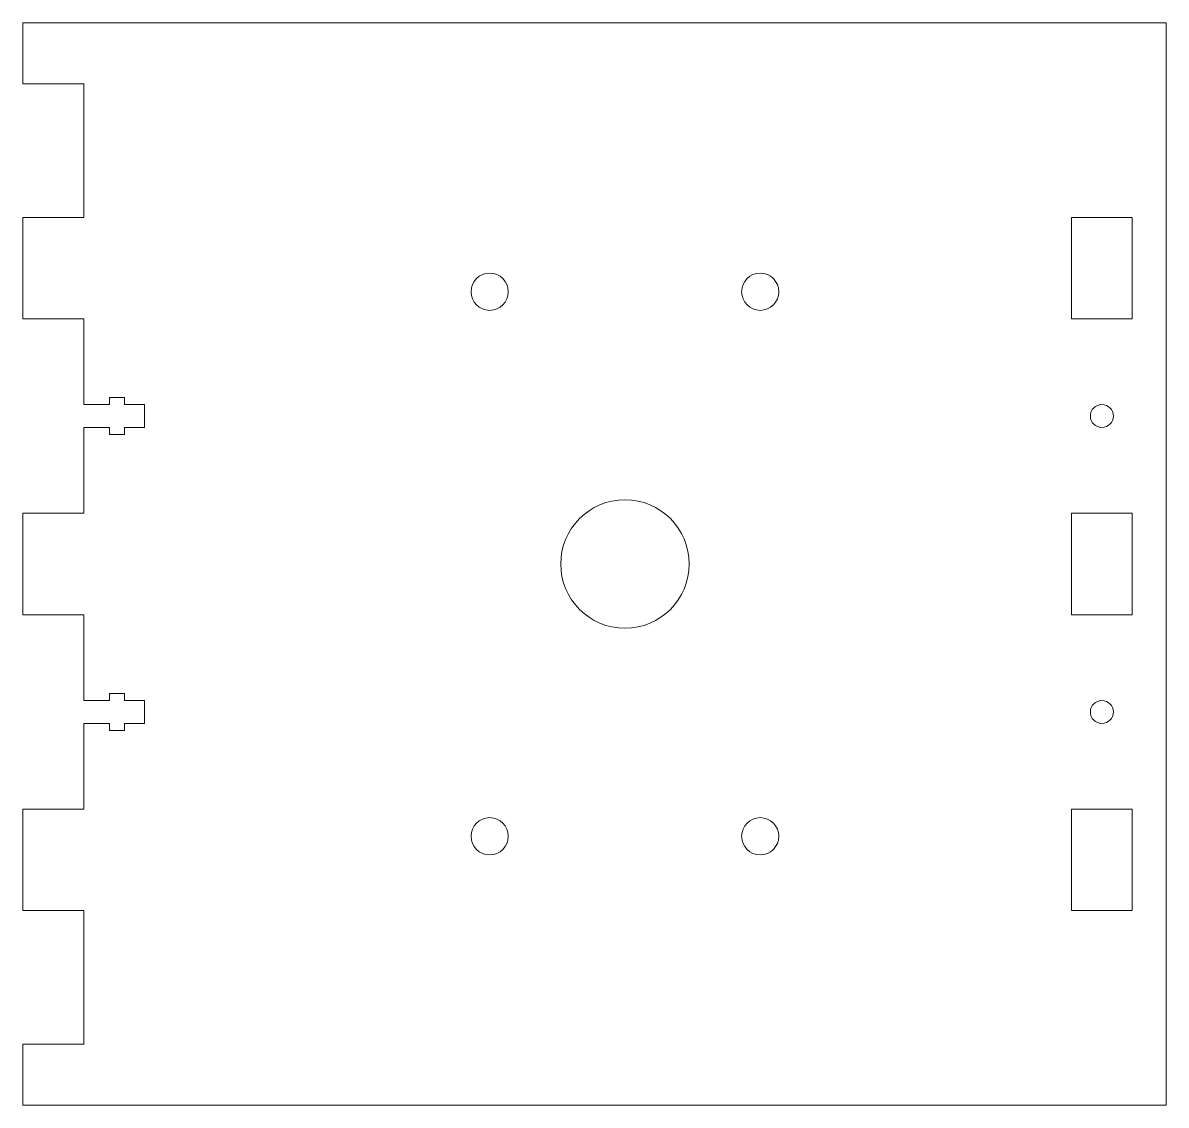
# Model space of a CAD drawing. Header units: millimetres. Extents: x -89 to 80, y -80 to 80.
import ezdxf

# ---------------------------------------------------------------- set-up
doc = ezdxf.new("R2010")
doc.units = ezdxf.units.MM

msp = doc.modelspace()

# ---------------------------------------------------------------- linework, layer by layer
at = {"color": 7, "linetype": 'Continuous', "lineweight": 15}
for p, q in [((80, 80), (-89, 80)), ((-89, 80), (-89, 71)), ((80, -80), (80, 80)), ((-89, 71), (-80, 71)), ((-80, 71), (-80, 51.25)), ((-80, 51.25), (-89, 51.25)), ((-89, 51.25), (-89, 36.25)), ((66, 51.25), (66, 36.25)), ((75, 51.25), (66, 51.25)), ((75, 36.25), (75, 51.25)), ((-89, 36.25), (-80, 36.25)), ((-80, 36.25), (-80, 23.575)), ((66, 36.25), (75, 36.25)), ((-76.2, 24.625), (-76.2, 23.575)), ((-74, 24.625), (-76.2, 24.625)), ((-74, 23.575), (-74, 24.625)), ((-76.2, 23.575), (-80, 23.575)), ((-71, 23.575), (-74, 23.575)), ((-71, 20.175), (-71, 23.575)), ((-80, 20.175), (-76.2, 20.175)), ((-80, 20.175), (-80, 7.5)), ((-76.2, 20.175), (-76.2, 19.125)), ((-76.2, 19.125), (-74, 19.125)), ((-74, 20.175), (-71, 20.175)), ((-74, 19.125), (-74, 20.175)), ((-80, 7.5), (-89, 7.5)), ((-89, 7.5), (-89, -7.5)), ((66, 7.5), (66, -7.5)), ((75, 7.5), (66, 7.5)), ((75, -7.5), (75, 7.5)), ((-89, -7.5), (-80, -7.5)), ((-80, -7.5), (-80, -20.175)), ((66, -7.5), (75, -7.5)), ((-76.2, -20.175), (-80, -20.175)), ((-76.2, -19.125), (-76.2, -20.175)), ((-74, -19.125), (-76.2, -19.125)), ((-74, -20.175), (-74, -19.125)), ((-71, -20.175), (-74, -20.175)), ((-71, -23.575), (-71, -20.175)), ((-80, -23.575), (-76.2, -23.575)), ((-80, -23.575), (-80, -36.25)), ((-76.2, -23.575), (-76.2, -24.625)), ((-74, -23.575), (-71, -23.575)), ((-74, -24.625), (-74, -23.575)), ((-76.2, -24.625), (-74, -24.625)), ((-80, -36.25), (-89, -36.25)), ((-89, -36.25), (-89, -51.25)), ((66, -36.25), (66, -51.25)), ((75, -36.25), (66, -36.25)), ((75, -51.25), (75, -36.25)), ((-89, -51.25), (-80, -51.25)), ((-80, -51.25), (-80, -71)), ((66, -51.25), (75, -51.25)), ((-80, -71), (-89, -71)), ((-89, -71), (-89, -80)), ((-89, -80), (80, -80))]:
    msp.add_line(p, q, dxfattribs=at)
for centre, radius in [((-20, 40.25), 2.75), ((20, 40.25), 2.75), ((70.5, 21.875), 1.7), ((0, 0), 9.5), ((70.5, -21.875), 1.7), ((-20, -40.25), 2.75), ((20, -40.25), 2.75)]:
    msp.add_circle(centre, radius, dxfattribs=at)

doc.saveas('drawing.dxf')
